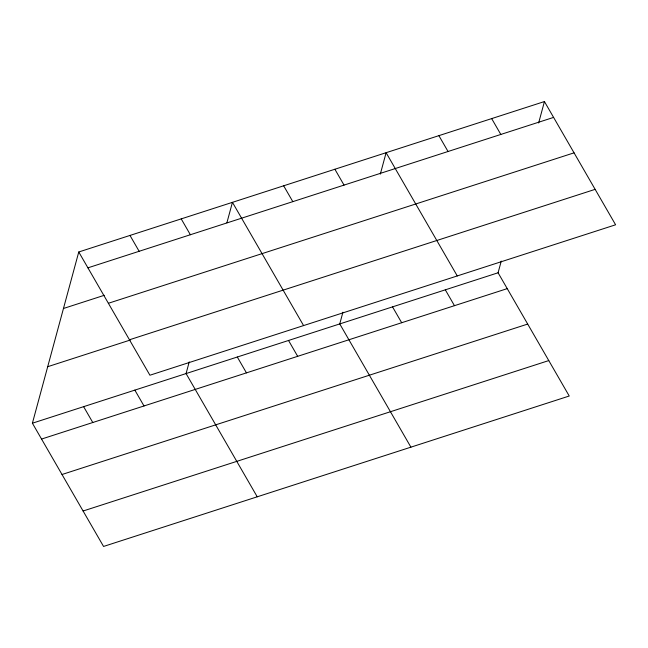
<?xml version="1.0" encoding="UTF-8"?>
<svg xmlns="http://www.w3.org/2000/svg" width="648" height="648" viewBox="0 0 648 648"><rect width="100%" height="100%" fill="white"/><g stroke="black" fill="none" stroke-linecap="round" stroke-linejoin="round"><path stroke-width="0.97" d="M501.252 261.079L498.085 272.776L569.236 396.017L103.558 546.45L32.4 423.209L78.764 251.983L544.442 101.55L615.6 224.791L149.915 375.224L78.764 251.983M189.24 361.876L186.073 373.564L257.232 496.805M226.897 222.799L232.438 202.338L303.588 325.588M342.914 312.231L339.755 323.919L410.905 447.161M380.311 174.134L386.111 152.701L457.269 275.943M538.642 122.982L544.442 101.55M87.917 267.835L553.595 117.401M63.463 308.489L104.255 295.31M108.378 303.28L574.055 152.839M129.454 339.787L595.139 189.354M47.701 366.703L130.232 340.046M32.4 423.209L498.085 272.776M41.553 439.06L507.238 288.627M62.014 474.498L527.699 324.065M83.098 511.013L548.775 360.58M491.67 118.6L500.823 134.452M438.89 135.651L448.043 151.502M445.306 289.818L454.459 305.67M334.886 169.25L344.039 185.101M392.526 306.869L401.679 322.72M283.662 185.798L292.815 201.65M288.522 340.467L297.675 356.319M181.213 218.886L190.366 234.746M237.298 357.016L246.451 372.867M129.989 235.435L139.142 251.286M134.849 390.112L144.002 405.964M83.624 406.661L92.777 422.512"/></g></svg>
